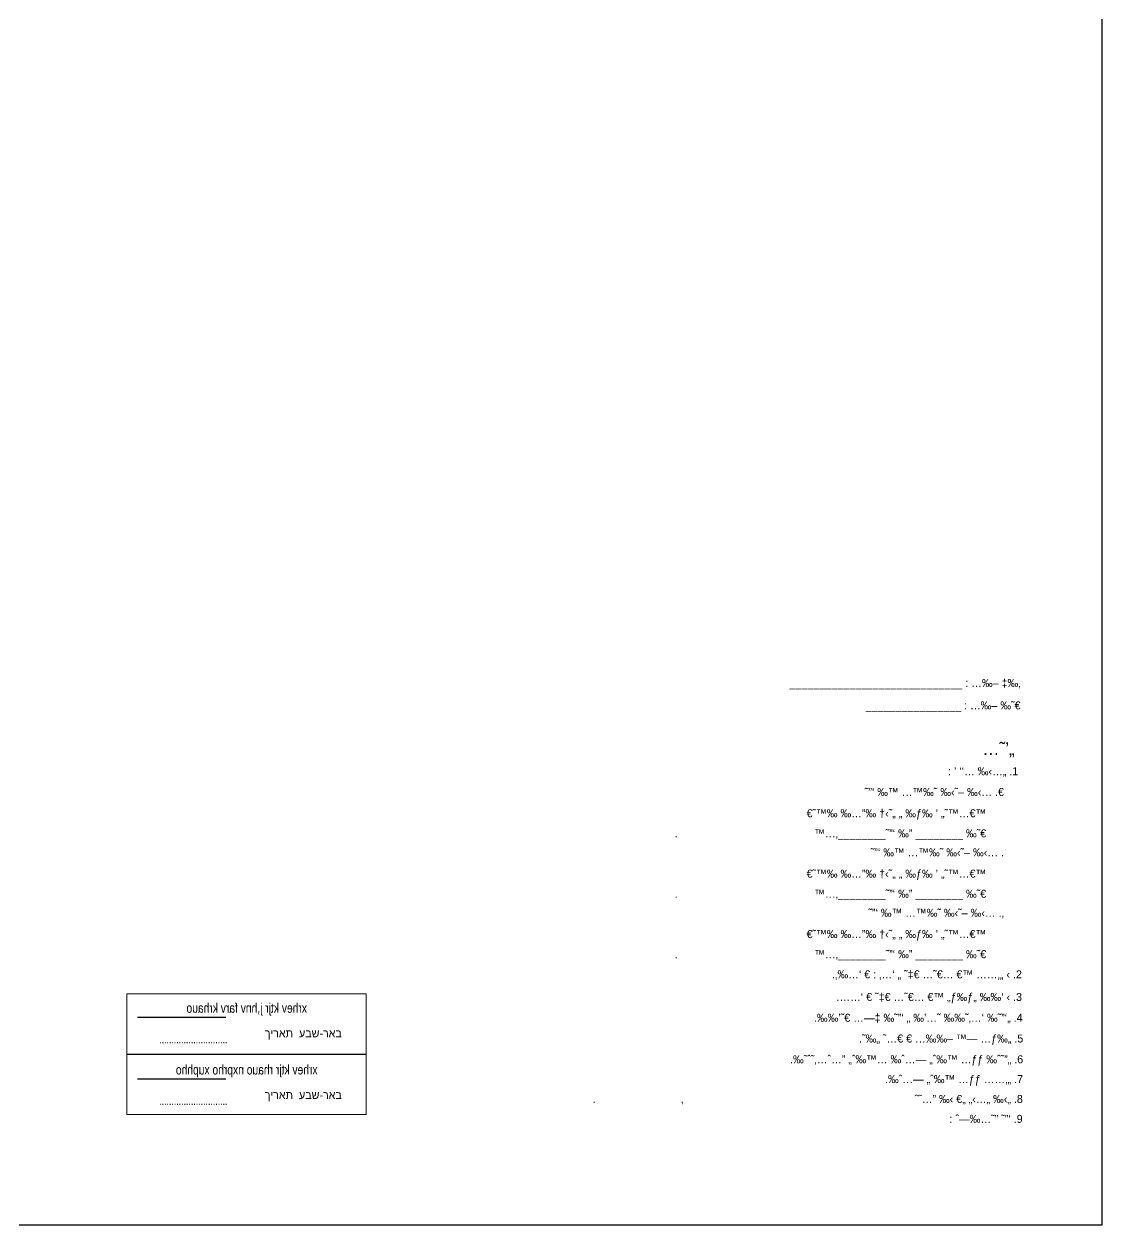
# Model space of a CAD drawing. Header units: millimetres. Extents: x 178072 to 181473, y 610673 to 612173.
# Drawn here: x 178340.8 to 178509.2, y 610673.2 to 610860.7 of the extents above; entities that cross this region are included whole.
import ezdxf
from ezdxf.enums import TextEntityAlignment as Align

# ---------------------------------------------------------------- set-up
doc = ezdxf.new("R2010")
doc.units = ezdxf.units.MM
doc.header["$LTSCALE"] = 6
for name, color, linetype in [('REMARKS', 7, 'Continuous'), ('TR_GILAYON', 7, 'Continuous'), ('TR_GILYON', 7, 'Continuous')]:
    doc.layers.add(name, color=color, linetype=linetype)
doc.layers.add('T', color=6, linetype='Continuous', lineweight=15)
doc.styles.add('HEBTEXT', font='HEBTXT.SHX')
doc.styles.add('sivan', font='sivan_m.shx', dxfattribs={"bigfont": 'extfont2.shx'})
doc.styles.add('style1', font='tovana02.shx')
doc.styles.add('TRHEBTXT', font='HEBTXT.SHX')

# ---------------------------------------------------------------- blocks, each defined once
blk = doc.blocks.new('RISH-MAX')
at = {"layer": 'TR_GILAYON'}
blk.add_lwpolyline([(0, 0), (0, 600), (700, 600), (700, 0)], close=True, dxfattribs=at)

msp = doc.modelspace()

# ---------------------------------------------------------------- linework, layer by layer
for p, q in [((178358.56, 610705.61), (178372.35, 610705.61)), ((178356.88, 610699.85), (178394.25, 610699.85)), ((178358.56, 610695.97), (178372.35, 610695.97))]:
    msp.add_line(p, q)
at = {"layer": 'T'}
for p, q in [((178394.25, 610709.25), (178356.88, 610709.25)), ((178356.88, 610709.25), (178356.88, 610690.44)), ((178394.25, 610690.41), (178394.25, 610709.25)), ((178356.88, 610690.44), (178394.25, 610690.44))]:
    msp.add_line(p, q, dxfattribs=at)

# ---------------------------------------------------------------- block references
at = {"layer": 'TR_GILYON', "xscale": 0.625, "yscale": 0.625, "zscale": 0.625}
msp.add_blockref('RISH-MAX', (178071.66, 610673.17), dxfattribs=at)

# ---------------------------------------------------------------- texts
at = {"layer": 'REMARKS', "style": 'HEBTEXT'}
for s, p in [('_____________________________ : …‰– ‡‰‚', (178496.45, 610757.17)), ('________________ : …‰– ‰˜€', (178496.45, 610753.67)), ('.‚‰…‘ € : ‚…‘ „ ˜‡€ …˜€… €™ ……‚„ ‹ .2', (178496.65, 610711.68)), ('.……‘ € ˜‡€ …˜€… €™ „ƒ‰ƒ„ ‰‰‘ ‹ .3', (178496.67, 610708.15)), ('.‰‰’˜€ …—‡ ‰˜”‘ „ ‰’…˜ ‰‰˜‚…‘ ‰˜”‘„ .4', (178496.77, 610704.9)), ('.˜‰„ ˜…€ € …‰‰– ™— …ƒ‰„ .5', (178496.87, 610701.66)), ('.‰˜ˆ˜‚…ˆ…” „ˆ‰™… ‰ˆ…— „ˆ‰™ …ƒƒ ‰ˆ˜”„ .6', (178496.85, 610698.42)), ('  .‰ˆ…— „ˆ‰™ …ƒƒ ……‚„ .7', (178496.83, 610695.32)), ('ˆ˜…” ‰‹ €„ „‹…„ ‰‹„ .8', (178496.8, 610692.22)), ('.', (178430.11, 610692.22)), (',', (178443.85, 610692.22)), (': ˆ—‰…˜” ˜”‘ .9', (178496.77, 610689.12))]:
    msp.add_text(s, height=1.25, dxfattribs=at).set_placement(p, align=Align.RIGHT)
at = {"layer": 'T', "style": 'sivan', "text_generation_flag": 2, "width": 0.8}
for s, p in [('xrhev ktjr j,hnv farv krhauo', (178375.61, 610706.31)), ('xrhev ktjr rhauo nxprho xuphho', (178375.61, 610696.67))]:
    msp.add_text(s, height=1.5, dxfattribs=at).set_placement(p, align=Align.CENTER)
at = {"layer": 'T', "style": 'TRHEBTXT'}
for p in [(178384.44, 610702.47), (178384.44, 610692.83)]:
    msp.add_text('ךיראת  עבש-ראב', height=1.25, dxfattribs=at).set_placement(p, align=Align.CENTER)
at = {"layer": 'T', "style": 'style1', "width": 0.82}
for p in [(178367.27, 610701.56), (178367.27, 610691.92)]:
    msp.add_text('............................', height=1.25, dxfattribs=at).set_placement(p, align=Align.CENTER)
at = {"layer": 'TR_GILAYON', "style": 'HEBTEXT'}
for s, height, p in [('…˜’„', 2, (178495.53, 610746.54)), (': ’ ‘‘… ‰‹…„ .1', 1.25, (178496.08, 610743.39)), ('˜”‘ ‰™ …™‰˜ ‰‹˜– ‰‹… .€', 1.25, (178493.85, 610740.15)), ('€˜™‰ ‰…”‰ †‹˜„ „ ‰ƒ‰ ’ „˜™…€™', 1.25, (178491.08, 610736.83)), (' ™…‚________˜”‘ ‰” ________ ‰˜€', 1.25, (178491.08, 610733.69)), ('.', 1.25, (178442.91, 610733.69)), (' ˜”‘ ‰™ …™‰˜ ‰‹˜– ‰‹… .', 1.25, (178493.85, 610730.72)), ('€˜™‰ ‰…”‰ †‹˜„ „ ‰ƒ‰ ’ „˜™…€™', 1.25, (178491.08, 610727.4)), (' ™…‚________˜”‘ ‰” ________ ‰˜€', 1.25, (178491.08, 610724.26)), ('.', 1.25, (178442.91, 610724.26)), (' ˜”‘ ‰™ …™‰˜ ‰‹˜– ‰‹… .‚', 1.25, (178493.85, 610721.29)), ('€˜™‰ ‰…”‰ †‹˜„ „ ‰ƒ‰ ’ „˜™…€™', 1.25, (178491.08, 610717.97)), (' ™…‚________˜”‘ ‰” ________ ‰˜€', 1.25, (178491.08, 610714.83)), ('.', 1.25, (178442.91, 610714.83))]:
    msp.add_text(s, height=height, dxfattribs=at).set_placement(p, align=Align.RIGHT)

doc.saveas('drawing.dxf')
